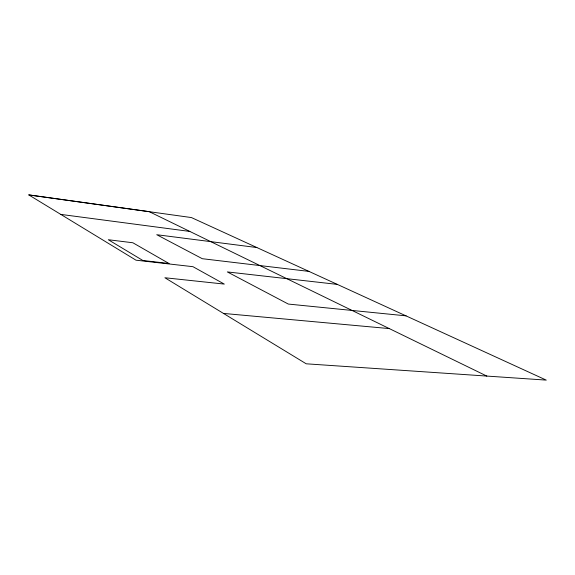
<?xml version="1.0" encoding="UTF-8"?>
<svg xmlns="http://www.w3.org/2000/svg" width="575" height="575" viewBox="0 0 575 575"><rect width="100%" height="100%" fill="white"/><g stroke="black" fill="none" stroke-linecap="round" stroke-linejoin="round"><path stroke-width="0.86" d="M223.668 313.44L389.361 328.598M406.122 315.855L288.312 304.06L227.333 271.925L337.317 284.395M308.998 271.407L202.285 258.7L156.752 234.715L256.874 247.545M60.813 214.403L189.843 231.438M28.807 194.918L191.439 217.566L546.25 380.111L306.223 363.803L164.867 277.747L224.293 284.086L192.948 266.685L136.002 260.188L28.75 194.889L149.248 211.672L486.817 376.079M168.949 263.487L142.902 260.504L108.287 239.725L132.861 242.765L168.949 263.487"/></g></svg>
